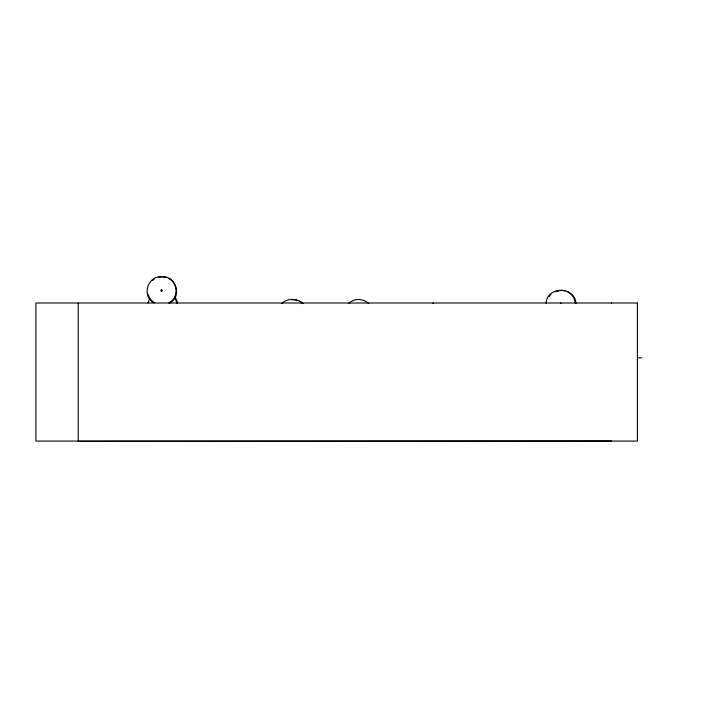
<?xml version="1.0" encoding="UTF-8"?>
<svg xmlns="http://www.w3.org/2000/svg" width="718" height="718" viewBox="0 0 718 718"><rect width="100%" height="100%" fill="white"/><g stroke="black" fill="none" stroke-linecap="round" stroke-linejoin="round"><path stroke-width="1.08" d="M148.043 302.996L149.757 297.791M169.529 303.068C182.785 296.48 175.883 275.488 161.541 276.672C147.468 275.739 141.293 296.561 154.226 302.861M546.156 303.175C546.721 285.899 575.315 286.365 575.872 303.373M560.426 303.481L560.677 302.897L560.938 303.481M549.252 296.534L550.993 294.353M152.62 280.424L154.137 279.311M168.865 302.861C178.369 298.141 178.369 283.287 168.865 278.557M281.833 303.391C287.64 297.817 297.405 298.23 303.211 303.597M554.915 291.777L561.35 290.251L565.138 290.727M158.427 277.354L161.263 276.995M290.961 299.72L296.642 299.962M637.324 357.887L641.766 357.887M162.214 276.879L166.002 277.354M568.001 291.921C571.995 294.272 575.001 298.455 575.199 303.175M299.505 301.165L302.538 303.391M151.857 300.842L154.137 302.511M174.618 296.534L177.247 301.38L177.499 303.193M150.116 298.661L151.283 300.115M175.111 297.791L176.825 302.996M148.07 294.542L149.164 297.081M611.601 302.996L611.601 303.49M611.601 441.076L78.235 441.328L78.235 302.996M433.116 302.996L433.116 303.49M348.769 303.274A14.584 14.575 -27.3 0 1 368.702 303.561M161.541 289.525C158.732 291.957 164.359 291.957 161.541 289.525M637.413 302.996L35.9 302.996L35.9 441.076L637.413 441.076L637.413 302.996"/></g></svg>
